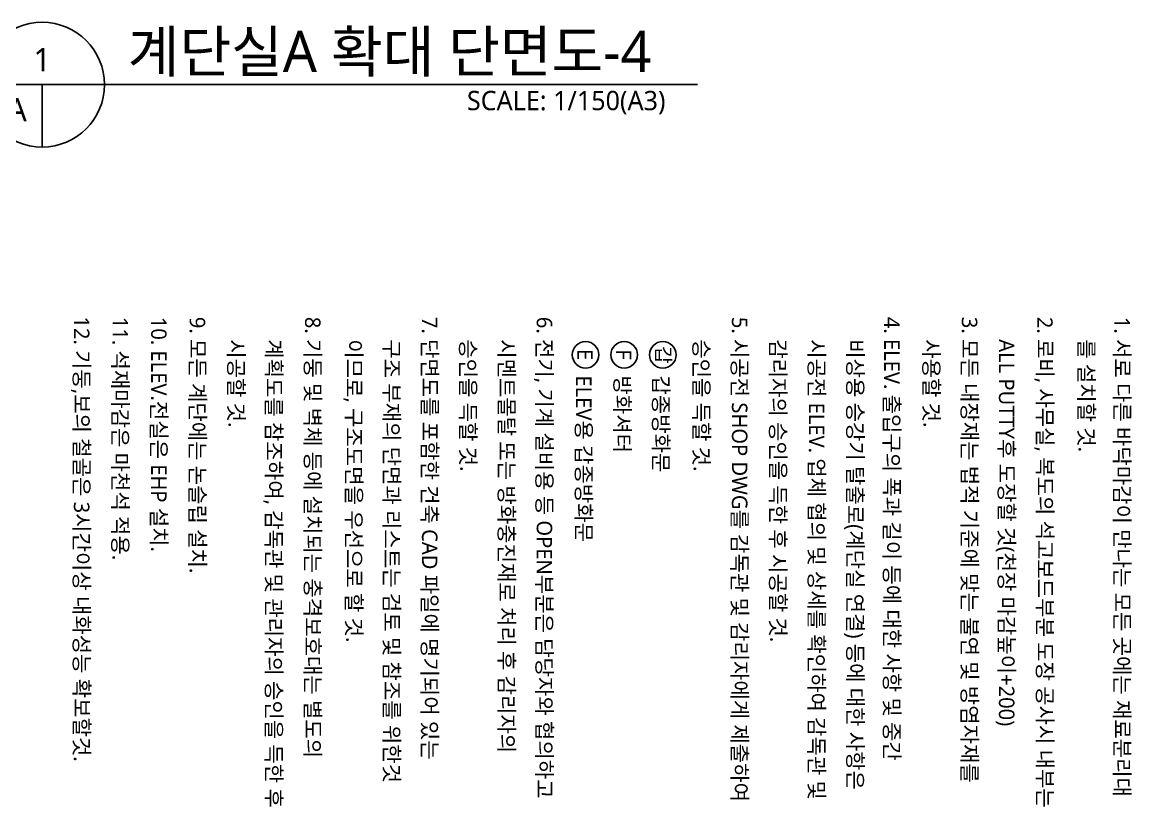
# Model space of a CAD drawing. Header units: millimetres. Extents: x -65167 to 413267, y -17142 to 66587.
# Drawn here: x 396312 to 409246, y 985 to 10125 of the extents above; entities that cross this region are included whole.
import ezdxf
from ezdxf.enums import TextEntityAlignment as Align

# ---------------------------------------------------------------- set-up
doc = ezdxf.new("R2010")
doc.units = ezdxf.units.MM
doc.header["$LTSCALE"] = 75
doc.header["$MEASUREMENT"] = 0
doc.layers.get('0').update_dxf_attribs({"linetype": 'CONTINUOUS'})
for name, color, linetype in [('ELE6', 8, 'CONTINUOUS'), ('SYM', 7, 'CONTINUOUS'), ('TEXT', 3, 'CONTINUOUS'), ('TEXT(NOTE小)', 1, 'CONTINUOUS')]:
    doc.layers.add(name, color=color, linetype=linetype)
doc.styles.add('나눔바른고딕', font='NanumBarunGothic.ttf')

# ---------------------------------------------------------------- blocks, each defined once
blk = doc.blocks.new('갑종방화문표기')
at = {"layer": 'TEXT(NOTE小)'}
blk.add_circle((0, 0), 150, dxfattribs=at)
at = {"layer": 'TEXT(NOTE小)', "style": '나눔바른고딕'}
blk.add_text('갑', height=160, dxfattribs=at).set_placement((1, 7), align=Align.MIDDLE_CENTER)
blk = doc.blocks.new('A$C4BDA14EB')
at = {"layer": 'TEXT(NOTE小)'}
blk.add_circle((515, 572), 515, dxfattribs=at)
at = {"layer": 'TEXT(NOTE小)', "style": '나눔바른고딕'}
blk.add_text('F', height=600, dxfattribs=at).set_placement((502, 554), align=Align.MIDDLE_CENTER)
blk = doc.blocks.new('A$C0853663C')
at = {"layer": 'TEXT(NOTE小)'}
blk.add_circle((515, 573), 515, dxfattribs=at)
at = {"layer": 'TEXT(NOTE小)', "style": '나눔바른고딕'}
blk.add_text('E', height=600, dxfattribs=at).set_placement((502, 554), align=Align.MIDDLE_CENTER)
blk = doc.blocks.new('NOTE')
for name, p, xscale, yscale, zscale in [('갑종방화문표기', (575, -5646), 1.030731055544951, 1.030731055544951, 1.030731055544951), ('A$C4BDA14EB', (420, -6268), 0.3, 0.3, 0.3), ('A$C0853663C', (420, -6718), 0.3, 0.3, 0.3)]:
    blk.add_blockref(name, p, dxfattribs=dict(xscale=xscale, yscale=yscale, zscale=zscale))
at = {"layer": 'TEXT', "style": '나눔바른고딕'}
for s, p in [('1. 서로 다른 바닥마감이 만나는 모든 곳에는 재료분리대', (132, -292)), ('를 설치할 것.', (393, -709)), ('2. 로비, 사무실, 복도의 석고보드부분 도장 공사시 내부는', (132, -1192)), ('ALL PUTTY후 도장할 것(천장 마감높이+200)', (393, -1638)), ('3. 모든 내장재는 법적 기준에 맞는 불연 및 방염자재를', (132, -2070)), ('사용할 것.', (393, -2516)), ('4. ELEV. 출입구의 폭과 길이 등에 대한 사항 및 중간', (132, -2976)), ('비상용 승강기 탈출로(계단실 연결) 등에 대한 사항은', (393, -3403)), ('시공전 ELEV. 업체 협의 및 상세를 확인하여 감독관 및', (393, -3853)), ('감리자의 승인을 득한 후 시공할 것.', (393, -4303)), ('5. 시공전 SHOP DWG를 감독관 및 감리자에게 제출하여', (132, -4750)), ('승인을 득할 것.', (393, -5196)), ('갑종방화문', (815, -5667)), ('방화셔터', (815, -6117)), ('ELEV용 갑종방화문', (815, -6567)), ('6. 전기, 기계 설비용 등 OPEN부분은 담당자와 협의하고', (132, -7026)), ('시멘트몰탈 또는 방화충진재로 처리 후 감리자의', (393, -7466)), ('승인을 득할 것.', (393, -7916)), ('7. 단면도를 포함한 건축 CAD 파일에 명기되어 있는', (132, -8363)), ('구조 부재의 단면과 리스트는 검토 및 참조를 위한것', (393, -8806)), ('이므로, 구조도면을 우선으로 할 것.', (393, -9246)), ('8. 기둥 및 벽체 등에 설치되는 충격보호대는 별도의', (132, -9726)), ('계획도를 참조하여, 감독관 및 관리자의 승인을 득한 후', (393, -10179)), ('시공할 것.', (393, -10619)), ('9. 모든 계단에는 논슬립 설치.', (132, -11070)), ('10. ELEV.전실은 EHP 설치.', (132, -11520)), ('11. 석재마감은 마천석 적용.', (132, -11970))]:
    blk.add_text(s, height=180, dxfattribs=at).set_placement(p, align=Align.MIDDLE_LEFT)

msp = doc.modelspace()

# ---------------------------------------------------------------- linework, layer by layer
at = {"layer": 'SYM'}
for p, q in [((395816.5, 9397.8), (404183.6, 9397.8)), ((396543.8, 9397.8), (396543.8, 8670.6))]:
    msp.add_line(p, q, dxfattribs=at)
msp.add_circle((396543.8, 9397.8), 727.3, dxfattribs=at)

# ---------------------------------------------------------------- block references
at = {"layer": 'ELE6', "rotation": 270}
msp.add_blockref('NOTE', (409425, 6825), dxfattribs=at)

# ---------------------------------------------------------------- texts
at = {"layer": 'TEXT', "style": '나눔바른고딕'}
msp.add_text('계단실A 확대 단면도-4', height=480, dxfattribs=at).set_placement((397542.1, 9783.3), align=Align.MIDDLE_LEFT)
for s, p in [('1', (396543.8, 9688.7)), ('A', (396252.9, 9106.9))]:
    msp.add_text(s, height=270, dxfattribs=at).set_placement(p, align=Align.MIDDLE)
msp.add_text('SCALE: 1/150(A3)', height=225, dxfattribs=at).set_placement((403810.5, 9325.1), align=Align.TOP_RIGHT)
msp.add_text('12. 기둥,보의 철골은 3시간이상 내화성능 확보할것.', height=180, rotation=270, dxfattribs=at).set_placement((397005.1, 6698.1), align=Align.MIDDLE_LEFT)

doc.saveas('drawing.dxf')
